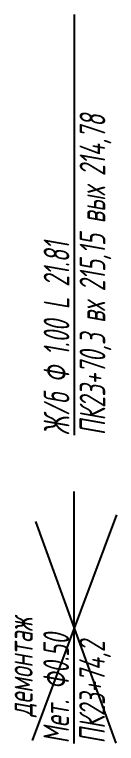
# Model space of a CAD drawing. Extents: x 2172 to 5772, y -842 to -248.
# Drawn here: x 2736.2 to 2746.1, y -596 to -525.1 of the extents above; entities that cross this region are included whole.
import ezdxf

# ---------------------------------------------------------------- set-up
doc = ezdxf.new("R2010")
doc.units = 0
doc.header["$MEASUREMENT"] = 0
doc.linetypes.add('TP0', pattern=[0])
doc.layers.get('0').update_dxf_attribs({"linetype": 'CONTINUOUS'})
doc.styles.add('eskd', font='spds.shx', dxfattribs={"width": 1.2, "oblique": 15})

msp = doc.modelspace()

# ---------------------------------------------------------------- linework, layer by layer
at = {"linetype": 'TP0'}
for p, q in [((2742.063, -565.977), (2742.063, -525.057)), ((2742.028, -595.966), (2742.028, -571.466)), ((2742.028, -595.966), (2742.028, -571.466))]:
    msp.add_line(p, q, dxfattribs=at)
at = {"linetype": 'Continuous'}
for p, q in [((2746.147, -573.717), (2737.953, -595.691)), ((2738.269, -574.377), (2746.08, -595.957))]:
    msp.add_line(p, q, dxfattribs=at)

# ---------------------------------------------------------------- texts
at = {"style": 'eskd', "oblique": 10, "width": 0.8}
for s, p in [('ПК23+70,3 вх 215,15 вых 214,78', (2745.063, -565.977)), ('Ж/б Ф 1.00 L 21.81', (2741.563, -565.977)), ('демонтаж', (2737.994, -593.369)), ('Мет. Ф0.50', (2741.528, -595.966)), ('ПК23+74,2', (2745.028, -595.966)), ('ПК23+74,2', (2745.028, -595.966))]:
    msp.add_text(s, height=2.5, rotation=90, dxfattribs=at).set_placement(p)

doc.saveas('drawing.dxf')
